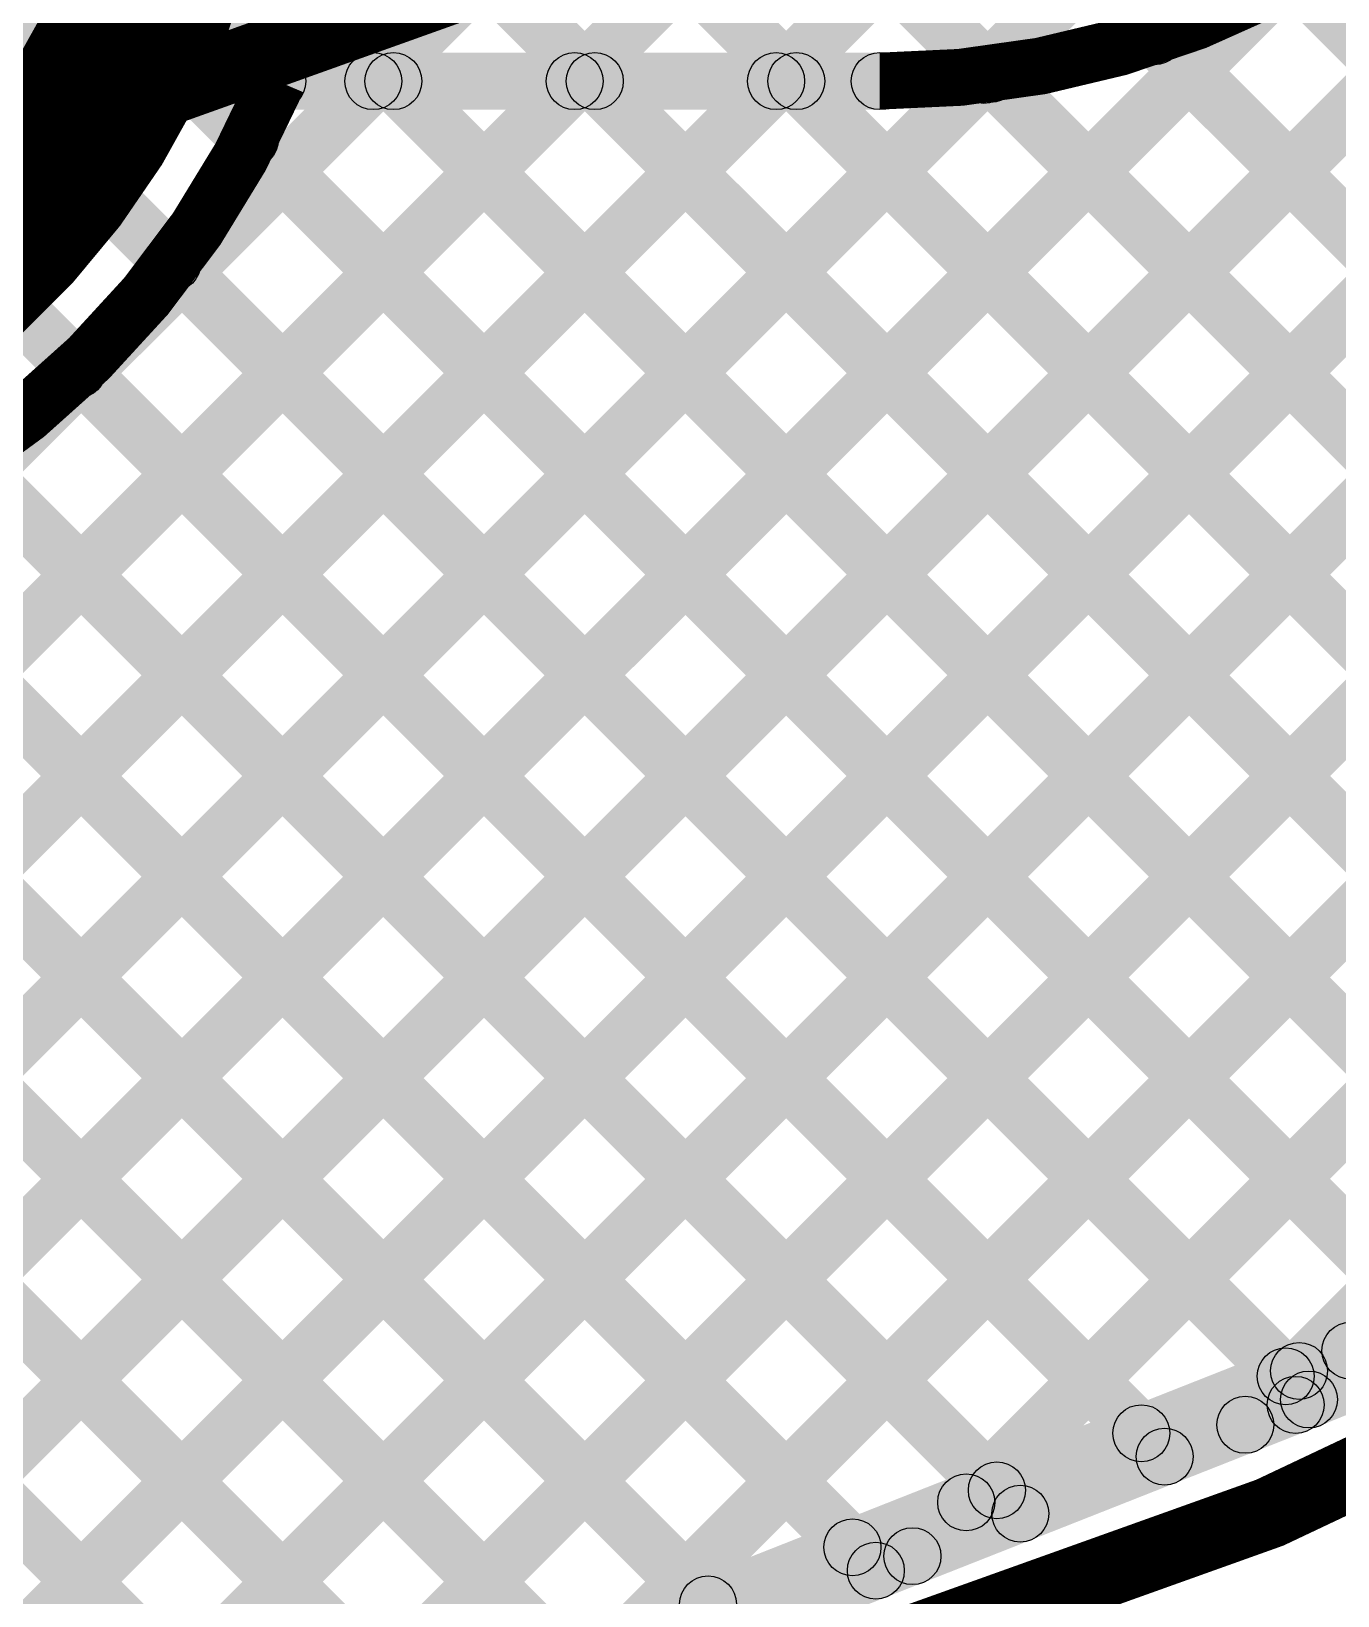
# Model space of a CAD drawing. Header units: millimetres. Extents: x -2.17 to 2.17, y -2.17 to 2.17.
# Drawn here: x 0.6325 to 0.8159, y -1.9298 to -1.7101 of the extents above; entities that cross this region are included whole.
import ezdxf

# ---------------------------------------------------------------- set-up
doc = ezdxf.new("R2010")
doc.units = ezdxf.units.MM
doc.header["$MEASUREMENT"] = 0
for name, color, linetype in [('BottomLayer', 5, 'Continuous'), ('Mechanical2', 216, 'Continuous'), ('TopLayer', 1, 'Continuous'), ('TopOverlay', 2, 'Continuous')]:
    doc.layers.add(name, color=color, linetype=linetype)

# ---------------------------------------------------------------- blocks, each defined once
blk = doc.blocks.new('WS2812B_M____141')
at = {"layer": 'TopOverlay'}
blk.add_hatch(color=2, dxfattribs=at).paths.add_polyline_path([(-0.07, -0.0725), (-0.07, -0.0675), (0.07, -0.0675), (0.07, -0.0725)])

msp = doc.modelspace()

# ---------------------------------------------------------------- hatches: boundary and pattern name
at = {"layer": 'BottomLayer'}
for points in [[(0.29934, -2.04734), (0.29369, -2.04169), (0.86109, -1.47428), (0.86675, -1.47994)], [(0.3345, -2.04047), (0.32884, -2.03481), (0.88938, -1.47428), (0.89503, -1.47994)], [(0.3698, -2.03346), (0.36414, -2.0278), (0.91766, -1.47428), (0.92332, -1.47994)], [(0.40509, -2.02645), (0.39943, -2.02079), (0.94594, -1.47428), (0.9516, -1.47994)], [(0.44038, -2.01944), (0.43473, -2.01378), (0.97423, -1.47428), (0.97989, -1.47994)], [(0.47568, -2.01243), (0.47002, -2.00677), (1.00251, -1.47428), (1.00817, -1.47994)], [(0.51097, -2.00542), (0.50531, -1.99976), (1.0308, -1.47428), (1.03645, -1.47994)], [(0.52534, -1.47994), (0.531, -1.47428), (0.91211, -1.85539), (0.90645, -1.86105)], [(0.54627, -1.99841), (0.54061, -1.99275), (1.05908, -1.47428), (1.06474, -1.47994)], [(0.55363, -1.47994), (0.55928, -1.47428), (0.93223, -1.84723), (0.92657, -1.85289)], [(0.58156, -1.9914), (0.5759, -1.98575), (1.08737, -1.47428), (1.09302, -1.47994)], [(0.58191, -1.47994), (0.58757, -1.47428), (0.95235, -1.83906), (0.94669, -1.84472)], [(0.62636, -1.97488), (0.62071, -1.96922), (1.11565, -1.47428), (1.12131, -1.47994)], [(0.6731, -1.95643), (0.66745, -1.95077), (1.14393, -1.47428), (1.14959, -1.47994)], [(0.71984, -1.93797), (0.71419, -1.93231), (1.17222, -1.47428), (1.17788, -1.47994)], [(0.76658, -1.91952), (0.76093, -1.91386), (1.2005, -1.47428), (1.20616, -1.47994)], [(0.81332, -1.90106), (0.80766, -1.8954), (1.22879, -1.47428), (1.23444, -1.47994)], [(0.49955, -1.48243), (0.50521, -1.47677), (0.89199, -1.86356), (0.88633, -1.86922)], [(0.47952, -1.49069), (0.48518, -1.48503), (0.87187, -1.87172), (0.86621, -1.87738)], [(0.46357, -1.50302), (0.46923, -1.49737), (0.85175, -1.87989), (0.84609, -1.88554)], [(0.45129, -1.51902), (0.45694, -1.51336), (0.83163, -1.88805), (0.82597, -1.89371)], [(0.44309, -1.53911), (0.44875, -1.53345), (0.81144, -1.89615), (0.80578, -1.9018)], [(0.44067, -1.56497), (0.44633, -1.55932), (0.79116, -1.90415), (0.78551, -1.90981)], [(0.44067, -1.59326), (0.44633, -1.5876), (0.77089, -1.91216), (0.76523, -1.91782)], [(0.44067, -1.62154), (0.44633, -1.61589), (0.75061, -1.92017), (0.74495, -1.92582)], [(0.44067, -1.64983), (0.44633, -1.64417), (0.73033, -1.92817), (0.72467, -1.93383)], [(0.44067, -1.67811), (0.44633, -1.67246), (0.71005, -1.93618), (0.7044, -1.94184)], [(0.44067, -1.7064), (0.44633, -1.70074), (0.68978, -1.94419), (0.68412, -1.94984)], [(0.44067, -1.73468), (0.44633, -1.72902), (0.6695, -1.95219), (0.66384, -1.95785)], [(0.58616, -1.99111), (0.58322, -1.98367), (0.81622, -1.89167), (0.81916, -1.89911)]]:
    msp.add_hatch(color=5, dxfattribs=at).paths.add_polyline_path(points)
h = msp.add_hatch(color=5, dxfattribs=at)
edge = h.paths.add_edge_path()
edge.add_arc((0.81769, -1.89539), 0.004, 0, 360)
h = msp.add_hatch(color=5, dxfattribs=at)
edge = h.paths.add_edge_path()
edge.add_arc((0.81769, -1.89539), 0.004, 0, 360)
h = msp.add_hatch(color=5, dxfattribs=at)
edge = h.paths.add_edge_path()
edge.add_arc((0.80861, -1.89898), 0.004, 0, 360)
h = msp.add_hatch(color=5, dxfattribs=at)
edge = h.paths.add_edge_path()
edge.add_arc((0.81049, -1.89823), 0.004, 0, 360)
h = msp.add_hatch(color=5, dxfattribs=at)
edge = h.paths.add_edge_path()
edge.add_arc((0.78834, -1.90698), 0.004, 0, 360)
h = msp.add_hatch(color=5, dxfattribs=at)
edge = h.paths.add_edge_path()
edge.add_arc((0.76806, -1.91499), 0.004, 0, 360)
h = msp.add_hatch(color=5, dxfattribs=at)
edge = h.paths.add_edge_path()
edge.add_arc((0.76375, -1.91669), 0.004, 0, 360)
h = msp.add_hatch(color=5, dxfattribs=at)
edge = h.paths.add_edge_path()
edge.add_arc((0.74778, -1.92299), 0.004, 0, 360)
h = msp.add_hatch(color=5, dxfattribs=at)
edge = h.paths.add_edge_path()
edge.add_arc((0.7275, -1.931), 0.004, 0, 360)
at = {"layer": 'TopLayer'}
for points in [[(0.75903, -1.92707), (0.75337, -1.92142), (1.93753, -0.73725), (1.94319, -0.74291)], [(0.80577, -1.90862), (0.80011, -1.90296), (1.92446, -0.77861), (1.93011, -0.78427)], [(0.71229, -1.94553), (0.70663, -1.93987), (1.32963, -1.31687), (1.33529, -1.32252)], [(0.66555, -1.96398), (0.65989, -1.95833), (1.13235, -1.48586), (1.13801, -1.49152)], [(0.61881, -1.98244), (0.61315, -1.97678), (0.98931, -1.60062), (0.99497, -1.60628)], [(0.53868, -2.006), (0.53302, -2.00034), (0.92008, -1.61328), (0.92574, -1.61894)], [(0.57397, -1.99899), (0.56831, -1.99334), (0.94916, -1.61249), (0.95481, -1.61815)], [(0.80704, -1.70506), (0.81269, -1.69941), (0.95462, -1.84134), (0.94897, -1.847)], [(0.50338, -2.01301), (0.49772, -2.00735), (0.80414, -1.70094), (0.8098, -1.70659)], [(0.78734, -1.71366), (0.793, -1.708), (0.93542, -1.85042), (0.92977, -1.85608)], [(0.46809, -2.02002), (0.46243, -2.01436), (0.76339, -1.7134), (0.76905, -1.71906)], [(0.66701, -1.72111), (0.66701, -1.71311), (0.75161, -1.71311), (0.75161, -1.72111)], [(0.76434, -1.71894), (0.77, -1.71328), (0.9153, -1.85859), (0.90965, -1.86424)], [(0.36221, -2.04105), (0.35655, -2.03539), (0.67766, -1.71428), (0.68332, -1.71994)], [(0.3975, -2.03404), (0.39184, -2.02838), (0.70594, -1.71428), (0.7116, -1.71994)], [(0.43279, -2.02703), (0.42714, -2.02137), (0.73423, -1.71428), (0.73989, -1.71994)], [(0.68049, -1.71994), (0.68615, -1.71428), (0.85494, -1.88308), (0.84929, -1.88874)], [(0.70877, -1.71994), (0.71443, -1.71428), (0.87506, -1.87492), (0.86941, -1.88057)], [(0.73706, -1.71994), (0.74271, -1.71428), (0.89518, -1.86675), (0.88953, -1.87241)], [(0.66036, -1.72809), (0.66601, -1.72243), (0.83482, -1.89125), (0.82917, -1.8969)], [(0.64945, -1.74547), (0.65511, -1.73981), (0.8147, -1.89941), (0.80905, -1.90507)], [(0.63613, -1.76043), (0.64179, -1.75478), (0.79444, -1.90743), (0.78879, -1.91309)], [(0.62046, -1.77305), (0.62612, -1.76739), (0.77416, -1.91544), (0.76851, -1.92109)], [(0.60232, -1.78319), (0.60797, -1.77753), (0.75389, -1.92344), (0.74823, -1.9291)], [(0.58129, -1.79044), (0.58694, -1.78479), (0.73361, -1.93145), (0.72795, -1.93711)], [(0.55643, -1.79387), (0.56209, -1.78821), (0.71333, -1.93946), (0.70767, -1.94511)], [(0.49993, -1.79394), (0.50559, -1.78828), (0.67278, -1.95547), (0.66712, -1.96113)], [(0.52821, -1.79394), (0.53387, -1.78828), (0.69305, -1.94746), (0.6874, -1.95312)], [(0.8115, -1.90671), (0.8085, -1.89929), (0.94156, -1.84529), (0.94457, -1.85271)], [(0.57847, -1.99872), (0.57553, -1.99128), (0.80853, -1.89928), (0.81147, -1.90672)]]:
    msp.add_hatch(color=1, dxfattribs=at).paths.add_polyline_path(points)
h = msp.add_hatch(color=1, dxfattribs=at)
edge = h.paths.add_edge_path()
edge.add_arc((0.79017, -1.71083), 0.004, 0, 360)
h = msp.add_hatch(color=1, dxfattribs=at)
edge = h.paths.add_edge_path()
edge.add_arc((0.66701, -1.71711), 0.004, 0, 360)
h = msp.add_hatch(color=1, dxfattribs=at)
edge = h.paths.add_edge_path()
edge.add_arc((0.66701, -1.71711), 0.004, 0, 360)
h = msp.add_hatch(color=1, dxfattribs=at)
edge = h.paths.add_edge_path()
edge.add_arc((0.68049, -1.71711), 0.004, 0, 360)
h = msp.add_hatch(color=1, dxfattribs=at)
edge = h.paths.add_edge_path()
edge.add_arc((0.68332, -1.71711), 0.004, 0, 360)
h = msp.add_hatch(color=1, dxfattribs=at)
edge = h.paths.add_edge_path()
edge.add_arc((0.70877, -1.71711), 0.004, 0, 360)
h = msp.add_hatch(color=1, dxfattribs=at)
edge = h.paths.add_edge_path()
edge.add_arc((0.7116, -1.71711), 0.004, 0, 360)
h = msp.add_hatch(color=1, dxfattribs=at)
edge = h.paths.add_edge_path()
edge.add_arc((0.73706, -1.71711), 0.004, 0, 360)
h = msp.add_hatch(color=1, dxfattribs=at)
edge = h.paths.add_edge_path()
edge.add_arc((0.73989, -1.71711), 0.004, 0, 360)
h = msp.add_hatch(color=1, dxfattribs=at)
edge = h.paths.add_edge_path()
edge.add_arc((0.75161, -1.71711), 0.004, 0, 360)
h = msp.add_hatch(color=1, dxfattribs=at)
edge = h.paths.add_edge_path()
edge.add_arc((0.75161, -1.71711), 0.004, 0, 360)
h = msp.add_hatch(color=1, dxfattribs=at)
edge = h.paths.add_edge_path()
edge.add_arc((0.76622, -1.71623), 0.004, 0, 360)
h = msp.add_hatch(color=1, dxfattribs=at)
edge = h.paths.add_edge_path()
edge.add_arc((0.76717, -1.71611), 0.004, 0, 360)
h = msp.add_hatch(color=1, dxfattribs=at)
edge = h.paths.add_edge_path()
edge.add_arc((0.66318, -1.72526), 0.004, 0, 360)
h = msp.add_hatch(color=1, dxfattribs=at)
edge = h.paths.add_edge_path()
edge.add_arc((0.65228, -1.74264), 0.004, 0, 360)
h = msp.add_hatch(color=1, dxfattribs=at)
edge = h.paths.add_edge_path()
edge.add_arc((0.63896, -1.75761), 0.004, 0, 360)
h = msp.add_hatch(color=1, dxfattribs=at)
edge = h.paths.add_edge_path()
edge.add_arc((0.81, -1.903), 0.004, 0, 360)
h = msp.add_hatch(color=1, dxfattribs=at)
edge = h.paths.add_edge_path()
edge.add_arc((0.81, -1.903), 0.004, 0, 360)
h = msp.add_hatch(color=1, dxfattribs=at)
edge = h.paths.add_edge_path()
edge.add_arc((0.81188, -1.90224), 0.004, 0, 360)
h = msp.add_hatch(color=1, dxfattribs=at)
edge = h.paths.add_edge_path()
edge.add_arc((0.80294, -1.90579), 0.004, 0, 360)
h = msp.add_hatch(color=1, dxfattribs=at)
edge = h.paths.add_edge_path()
edge.add_arc((0.79161, -1.91026), 0.004, 0, 360)
h = msp.add_hatch(color=1, dxfattribs=at)
edge = h.paths.add_edge_path()
edge.add_arc((0.77134, -1.91827), 0.004, 0, 360)
h = msp.add_hatch(color=1, dxfattribs=at)
edge = h.paths.add_edge_path()
edge.add_arc((0.7562, -1.92424), 0.004, 0, 360)
h = msp.add_hatch(color=1, dxfattribs=at)
edge = h.paths.add_edge_path()
edge.add_arc((0.75106, -1.92627), 0.004, 0, 360)

# ---------------------------------------------------------------- linework, layer by layer
at = {"layer": 'BottomLayer'}
for centre in [(0.81769, -1.89539), (0.81769, -1.89539), (0.80861, -1.89898), (0.81049, -1.89823), (0.78834, -1.90698), (0.76806, -1.91499), (0.76375, -1.91669), (0.74778, -1.92299), (0.7275, -1.931)]:
    msp.add_circle(centre, 0.004, dxfattribs=at)
at = {"layer": 'Mechanical2', "const_width": 0.01}
for points in [[(2.16535, 0.001, 1), (-2.16535, 0.001, 1)], [(2.08135, -0.01, 1), (-2.04935, -0.01, 1)], [(1.84055, 0.001, 1), (-1.84055, 0.001, 1)]]:
    msp.add_lwpolyline(points, format="xyb", close=True, dxfattribs=at)
at = {"layer": 'TopLayer'}
for points, const_width in [([(0.87138, -1.61606, -0.365504), (0.75161, -1.71711)], 0.008), ([(0.65518, -1.66961, -0.414214), (0.55518, -1.76961)], 0.025), ([(0.66701, -1.71711, -0.300902), (0.55518, -1.79111)], 0.008)]:
    msp.add_lwpolyline(points, format="xyb", dxfattribs=dict(at, const_width=const_width))
for centre in [(0.79017, -1.71083), (0.66701, -1.71711), (0.66701, -1.71711), (0.68049, -1.71711), (0.68332, -1.71711), (0.70877, -1.71711), (0.7116, -1.71711), (0.73706, -1.71711), (0.73989, -1.71711), (0.75161, -1.71711), (0.75161, -1.71711), (0.76622, -1.71623), (0.76717, -1.71611), (0.66318, -1.72526), (0.65228, -1.74264), (0.63896, -1.75761), (0.81, -1.903), (0.81, -1.903), (0.81188, -1.90224), (0.80294, -1.90579), (0.79161, -1.91026), (0.77134, -1.91827), (0.7562, -1.92424), (0.75106, -1.92627)]:
    msp.add_circle(centre, 0.004, dxfattribs=at)

# ---------------------------------------------------------------- block references
at = {"rotation": 20}
msp.add_blockref('WS2812B_M____141', (0.58387, -1.65961), dxfattribs=at)

doc.saveas('drawing.dxf')
